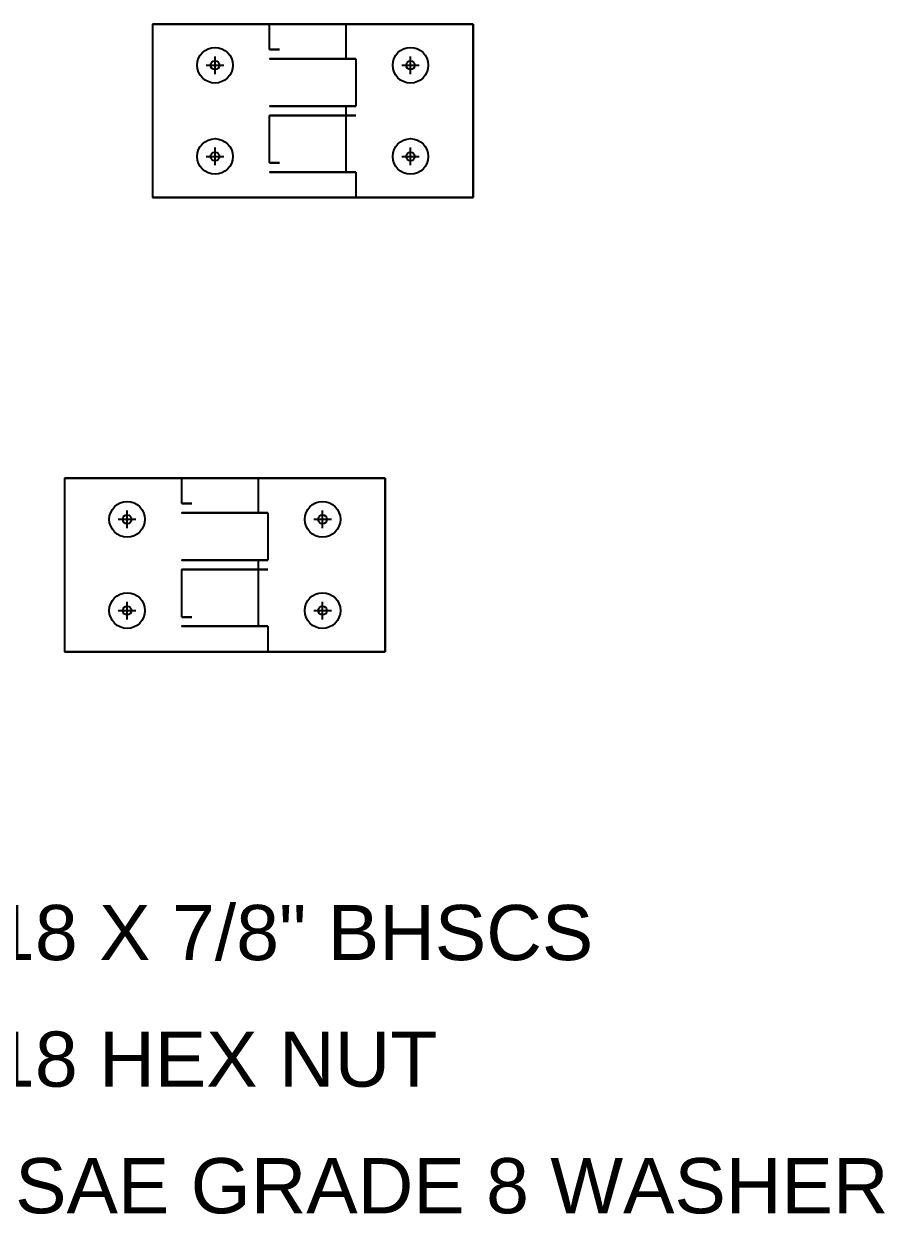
# Model space of a CAD drawing. Header units: inches. Extents: x -167 to 30, y -151 to 19.
# Drawn here: x -159.28 to -151.48, y -150.97 to -140.04 of the extents above; entities that cross this region are included whole.
import ezdxf

# ---------------------------------------------------------------- set-up
doc = ezdxf.new("R2010")
doc.units = ezdxf.units.IN
doc.header["$MEASUREMENT"] = 0
doc.header["$PDMODE"] = 34
doc.header["$PDSIZE"] = 0.08
doc.layers.add('AQME NonGraphical Parts', color=7, linetype='Continuous')
doc.styles.get("Standard").update_dxf_attribs({"font": 'arial.ttf'})

# ---------------------------------------------------------------- blocks, each defined once
blk = doc.blocks.new('AQME_4489_20220531001827-0')
at = {"extrusion": (0, -1, 0)}
for p, q in [((-0.567, 1.1995), (0.863, 1.1995)), ((-0.567, 1.1995, 0.315), (-0.567, 1.1995)), ((0.495, 1.1995, 0.565), (0.495, 1.1995, 0.315)), ((0.495, 0.3715, 0.565), (0.495, 0.3715, 0.315)), ((0.5866, -0.3725, 0.315), (-0.567, -0.3725, 0.315)), ((-0.567, -0.3725, 0.315), (-0.567, -0.3725)), ((-0.567, -0.3725), (0.863, -0.3725))]:
    blk.add_line(p, q, dxfattribs=at)
for p, q in [((0.495, 0.9695, 0.315), (0.495, 1.1995, 0.315)), ((0.495, -0.0585, 0.315), (0.495, 0.3715, 0.315))]:
    blk.add_line(p, q)
at = {"extrusion": (0, 1, 0)}
blk.add_line((0.863, 1.1995), (0.863, 1.1995, 0.1752), dxfattribs=at)
at = {"extrusion": (0, -1, 0)}
for centre, radius in [((0.886, 0.565, -1.1995), 0.3905), ((0.886, 0.565, -1.1995), 0.1563), ((0.886, 0.565, -0.3715), 0.3905), ((0.886, 0.565, 0.3725), 0.1563)]:
    blk.add_circle(centre, radius, dxfattribs=at)
at = {"color": 1}
for centre in [(0, 0.827), (0, 0)]:
    blk.add_circle(centre, 0.1615, dxfattribs=at)
at = {"color": 3}
for p in [(0, 0.827), (0, 0)]:
    blk.add_point(p, dxfattribs=at)
at = {"color": 2}
for p in [(0, 0.827, 0.315), (0, 0, 0.315)]:
    blk.add_point(p, dxfattribs=at)
for points, invisible_edges in [([(0.5854, 1.1995, 0.315), (-0.567, 1.1995, 0.315), (-0.567, -0.3725, 0.315), (0.5866, -0.3725, 0.315)], 8), ([(0.5866, 1.1995), (-0.567, 1.1995), (-0.567, 1.1995, 0.315), (0.5854, 1.1995, 0.315)], 8), ([(0.495, 1.1995, 0.565), (0.5054, 1.1995, 0.4754), (0.495, 1.1995, 0.4817), (0.495, 1.1995, 0.565)], 2), ([(0.5054, 1.1995, 0.4754), (0.5361, 1.1995, 0.3905), (0.495, 1.1995, 0.3983), (0.495, 1.1995, 0.4817)], 10), ([(0.5361, 1.1995, 0.3905), (0.5854, 1.1995, 0.315), (0.495, 1.1995, 0.315), (0.495, 1.1995, 0.3983)], 8), ([(0.7351, 1.1995, 0.6054), (0.7298, 1.1995, 0.565), (0.4955, 1.1995, 0.565), (0.5088, 1.1995, 0.6661)], 10), ([(0.7298, 1.1995, 0.565), (0.7351, 1.1995, 0.5246), (0.5088, 1.1995, 0.4639), (0.4955, 1.1995, 0.565)], 10), ([(0.7507, 1.1995, 0.6431), (0.7351, 1.1995, 0.6054), (0.5088, 1.1995, 0.6661), (0.5479, 1.1995, 0.7603)], 10), ([(0.7351, 1.1995, 0.5246), (0.7507, 1.1995, 0.4869), (0.5479, 1.1995, 0.3698), (0.5088, 1.1995, 0.4639)], 10), ([(0.7756, 1.1995, 0.6755), (0.7507, 1.1995, 0.6431), (0.5479, 1.1995, 0.7603), (0.6099, 1.1995, 0.8411)], 10), ([(0.7507, 1.1995, 0.4869), (0.7756, 1.1995, 0.4545), (0.6099, 1.1995, 0.2889), (0.5479, 1.1995, 0.3698)], 10), ([(0.5866, 1.1995, 0.315), (0.6232, 1.1995, 0.2766), (0.5866, 1.1995, 0.2164), (0.5866, 1.1995, 0.315)], 6), ([(0.6232, 1.1995, 0.2766), (0.6647, 1.1995, 0.2436), (0.5866, 1.1995, 0.1179), (0.5866, 1.1995, 0.2164)], 14), ([(0.6647, 1.1995, 0.2436), (0.7103, 1.1995, 0.2165), (0.5866, 1.1995), (0.5866, 1.1995, 0.1179)], 14), ([(0.7103, 1.1995, 0.2165), (0.7592, 1.1995, 0.1959), (0.6659, 1.1995), (0.5866, 1.1995)], 10), ([(0.8079, 1.1995, 0.7003), (0.7756, 1.1995, 0.6755), (0.6099, 1.1995, 0.8411), (0.6908, 1.1995, 0.9032)], 10), ([(0.7756, 1.1995, 0.4545), (0.8079, 1.1995, 0.4297), (0.6908, 1.1995, 0.2268), (0.6099, 1.1995, 0.2889)], 10), ([(0.7592, 1.1995, 0.1959), (0.8104, 1.1995, 0.182), (0.7644, 1.1995), (0.6659, 1.1995)], 10), ([(0.8456, 1.1995, 0.7159), (0.8079, 1.1995, 0.7003), (0.6908, 1.1995, 0.9032), (0.785, 1.1995, 0.9422)], 10), ([(0.8079, 1.1995, 0.4297), (0.8456, 1.1995, 0.4141), (0.785, 1.1995, 0.1878), (0.6908, 1.1995, 0.2268)], 10), ([(0.7351, 1.1995, 0.5246), (0.886, 1.1995, 0.565), (0.886, 1.1995, 0.565), (0.7298, 1.1995, 0.565)], 5), ([(0.7298, 1.1995, 0.565), (0.886, 1.1995, 0.565), (0.886, 1.1995, 0.565), (0.7351, 1.1995, 0.6054)], 5), ([(0.7507, 1.1995, 0.4869), (0.886, 1.1995, 0.565), (0.886, 1.1995, 0.565), (0.7351, 1.1995, 0.5246)], 5), ([(0.7351, 1.1995, 0.6054), (0.886, 1.1995, 0.565), (0.886, 1.1995, 0.565), (0.7507, 1.1995, 0.6431)], 5), ([(0.7756, 1.1995, 0.4545), (0.886, 1.1995, 0.565), (0.886, 1.1995, 0.565), (0.7507, 1.1995, 0.4869)], 5), ([(0.7507, 1.1995, 0.6431), (0.886, 1.1995, 0.565), (0.886, 1.1995, 0.565), (0.7756, 1.1995, 0.6755)], 5), ([(0.8104, 1.1995, 0.182), (0.863, 1.1995, 0.1752), (0.863, 1.1995), (0.7644, 1.1995)], 8), ([(0.8079, 1.1995, 0.4297), (0.886, 1.1995, 0.565), (0.886, 1.1995, 0.565), (0.7756, 1.1995, 0.4545)], 5), ([(0.7756, 1.1995, 0.6755), (0.886, 1.1995, 0.565), (0.886, 1.1995, 0.565), (0.8079, 1.1995, 0.7003)], 5), ([(0.886, 1.1995, 0.7213), (0.8456, 1.1995, 0.7159), (0.785, 1.1995, 0.9422), (0.886, 1.1995, 0.9555)], 10), ([(0.8456, 1.1995, 0.4141), (0.886, 1.1995, 0.4088), (0.886, 1.1995, 0.1745), (0.785, 1.1995, 0.1878)], 10), ([(0.8456, 1.1995, 0.4141), (0.886, 1.1995, 0.565), (0.886, 1.1995, 0.565), (0.8079, 1.1995, 0.4297)], 5), ([(0.8079, 1.1995, 0.7003), (0.886, 1.1995, 0.565), (0.886, 1.1995, 0.565), (0.8456, 1.1995, 0.7159)], 5), ([(0.886, 1.1995, 0.4088), (0.886, 1.1995, 0.565), (0.886, 1.1995, 0.565), (0.8456, 1.1995, 0.4141)], 5), ([(0.8456, 1.1995, 0.7159), (0.886, 1.1995, 0.565), (0.886, 1.1995, 0.565), (0.886, 1.1995, 0.7213)], 5), ([(1.0423, 1.1995, 0.565), (0.886, 1.1995, 0.565), (0.886, 1.1995, 0.565), (1.037, 1.1995, 0.5246)], 5), ([(1.037, 1.1995, 0.5246), (0.886, 1.1995, 0.565), (0.886, 1.1995, 0.565), (1.0214, 1.1995, 0.4869)], 5), ([(1.0214, 1.1995, 0.4869), (0.886, 1.1995, 0.565), (0.886, 1.1995, 0.565), (0.9965, 1.1995, 0.4545)], 5), ([(0.9965, 1.1995, 0.4545), (0.886, 1.1995, 0.565), (0.886, 1.1995, 0.565), (0.9642, 1.1995, 0.4297)], 5), ([(0.9642, 1.1995, 0.4297), (0.886, 1.1995, 0.565), (0.886, 1.1995, 0.565), (0.9265, 1.1995, 0.4141)], 5), ([(0.9265, 1.1995, 0.4141), (0.886, 1.1995, 0.565), (0.886, 1.1995, 0.565), (0.886, 1.1995, 0.4088)], 5), ([(0.886, 1.1995, 0.7213), (0.886, 1.1995, 0.565), (0.886, 1.1995, 0.565), (0.9265, 1.1995, 0.7159)], 5), ([(0.9265, 1.1995, 0.7159), (0.886, 1.1995, 0.565), (0.886, 1.1995, 0.565), (0.9642, 1.1995, 0.7003)], 5), ([(0.9642, 1.1995, 0.7003), (0.886, 1.1995, 0.565), (0.886, 1.1995, 0.565), (0.9965, 1.1995, 0.6755)], 5), ([(0.9965, 1.1995, 0.6755), (0.886, 1.1995, 0.565), (0.886, 1.1995, 0.565), (1.0214, 1.1995, 0.6431)], 5), ([(1.0214, 1.1995, 0.6431), (0.886, 1.1995, 0.565), (0.886, 1.1995, 0.565), (1.037, 1.1995, 0.6054)], 5), ([(1.037, 1.1995, 0.6054), (0.886, 1.1995, 0.565), (0.886, 1.1995, 0.565), (1.0423, 1.1995, 0.565)], 5), ([(0.9265, 1.1995, 0.7159), (0.886, 1.1995, 0.7213), (0.886, 1.1995, 0.9555), (0.9871, 1.1995, 0.9422)], 10), ([(0.886, 1.1995, 0.4088), (0.9265, 1.1995, 0.4141), (0.9871, 1.1995, 0.1878), (0.886, 1.1995, 0.1745)], 10), ([(0.9642, 1.1995, 0.7003), (0.9265, 1.1995, 0.7159), (0.9871, 1.1995, 0.9422), (1.0813, 1.1995, 0.9032)], 10), ([(0.9265, 1.1995, 0.4141), (0.9642, 1.1995, 0.4297), (1.0813, 1.1995, 0.2268), (0.9871, 1.1995, 0.1878)], 10), ([(0.9965, 1.1995, 0.6755), (0.9642, 1.1995, 0.7003), (1.0813, 1.1995, 0.9032), (1.1622, 1.1995, 0.8411)], 10), ([(0.9642, 1.1995, 0.4297), (0.9965, 1.1995, 0.4545), (1.1622, 1.1995, 0.2889), (1.0813, 1.1995, 0.2268)], 10), ([(1.0214, 1.1995, 0.6431), (0.9965, 1.1995, 0.6755), (1.1622, 1.1995, 0.8411), (1.2242, 1.1995, 0.7603)], 10), ([(0.9965, 1.1995, 0.4545), (1.0214, 1.1995, 0.4869), (1.2242, 1.1995, 0.3697), (1.1622, 1.1995, 0.2889)], 10), ([(1.037, 1.1995, 0.6054), (1.0214, 1.1995, 0.6431), (1.2242, 1.1995, 0.7603), (1.2632, 1.1995, 0.6661)], 10), ([(1.0214, 1.1995, 0.4869), (1.037, 1.1995, 0.5246), (1.2632, 1.1995, 0.4639), (1.2242, 1.1995, 0.3697)], 10), ([(1.0423, 1.1995, 0.565), (1.037, 1.1995, 0.6054), (1.2632, 1.1995, 0.6661), (1.2765, 1.1995, 0.565)], 10), ([(1.037, 1.1995, 0.5246), (1.0423, 1.1995, 0.565), (1.2765, 1.1995, 0.565), (1.2632, 1.1995, 0.4639)], 10), ([(0.495, 0.9695, 0.565), (0.5054, 0.9695, 0.4754), (0.495, 0.9695, 0.4817), (0.495, 0.9695, 0.565)], 2), ([(0.5054, 0.9695, 0.4754), (0.5361, 0.9695, 0.3905), (0.495, 0.9695, 0.3983), (0.495, 0.9695, 0.4817)], 10), ([(0.5361, 0.9695, 0.3905), (0.5854, 0.9695, 0.315), (0.495, 0.9695, 0.315), (0.495, 0.9695, 0.3983)], 8), ([(0.495, 0.3715, 0.565), (0.5054, 0.3715, 0.4754), (0.495, 0.3715, 0.4817), (0.495, 0.3715, 0.565)], 2), ([(0.5054, 0.3715, 0.4754), (0.5361, 0.3715, 0.3905), (0.495, 0.3715, 0.3983), (0.495, 0.3715, 0.4817)], 10), ([(0.5361, 0.3715, 0.3905), (0.5854, 0.3715, 0.315), (0.495, 0.3715, 0.315), (0.495, 0.3715, 0.3983)], 8), ([(0.495, -0.0585, 0.565), (0.5054, -0.0585, 0.4754), (0.495, -0.0585, 0.4817), (0.495, -0.0585, 0.565)], 2), ([(0.5054, -0.0585, 0.4754), (0.5361, -0.0585, 0.3905), (0.495, -0.0585, 0.3983), (0.495, -0.0585, 0.4817)], 10), ([(0.5361, -0.0585, 0.3905), (0.5854, -0.0585, 0.315), (0.495, -0.0585, 0.315), (0.495, -0.0585, 0.3983)], 8), ([(0.5866, -0.3725, 0.315), (-0.567, -0.3725, 0.315), (-0.567, -0.3725), (0.5866, -0.3725)], 8), ([(0.5866, -0.3725, 0.315), (0.6232, -0.3725, 0.2766), (0.5866, -0.3725, 0.2164), (0.5866, -0.3725, 0.315)], 6), ([(0.6232, -0.3725, 0.2766), (0.6647, -0.3725, 0.2436), (0.5866, -0.3725, 0.1179), (0.5866, -0.3725, 0.2164)], 14), ([(0.6647, -0.3725, 0.2436), (0.7103, -0.3725, 0.2165), (0.5866, -0.3725), (0.5866, -0.3725, 0.1179)], 14), ([(0.7103, -0.3725, 0.2165), (0.7592, -0.3725, 0.1959), (0.6659, -0.3725), (0.5866, -0.3725)], 10), ([(0.7592, -0.3725, 0.1959), (0.8104, -0.3725, 0.182), (0.7644, -0.3725), (0.6659, -0.3725)], 10), ([(0.8104, -0.3725, 0.182), (0.863, -0.3725, 0.1752), (0.863, -0.3725), (0.7644, -0.3725)], 8)]:
    blk.add_3dface(points, dxfattribs=dict(invisible_edges=invisible_edges))
blk = doc.blocks.new('AQME_4489_20220531001827-1')
at = {"extrusion": (0, -1, 0)}
for p, q in [((0.909, 1.1995), (2.339, 1.1995)), ((0.909, 1.1995), (0.909, 1.1995, 0.1751)), ((2.339, 1.1995, 0.315), (2.339, 1.1995)), ((1.277, 0.8855, 0.315), (1.277, 0.8855, 0.565)), ((2.339, -0.3725), (0.909, -0.3725)), ((0.909, -0.3725), (0.909, -0.3725, 0.1751)), ((1.277, -0.3725, 0.565), (1.277, -0.3725, 0.315)), ((1.277, -0.3725, 0.315), (2.339, -0.3725, 0.315)), ((2.339, -0.3725, 0.315), (2.339, -0.3725))]:
    blk.add_line(p, q, dxfattribs=at)
at = {"extrusion": (0, 1, 0)}
for p, q in [((0.909, 1.1995), (0.909, 1.1995, 0.1752)), ((1.1867, 0.8855, 0.315), (1.277, 0.8855, 0.315)), ((1.277, 0.8855, 0.315), (1.277, 0.8855, 0.565)), ((1.186, -0.1425, 0.315), (1.277, -0.1425, 0.315)), ((1.277, -0.1425, 0.315), (1.277, -0.1425, 0.565))]:
    blk.add_line(p, q, dxfattribs=at)
for p, q in [((2.339, 1.1995, 0.315), (1.1867, 1.1995, 0.315)), ((2.339, -0.3725, 0.315), (2.339, 1.1995, 0.315)), ((1.1867, 0.8855, 0.315), (1.277, 0.8855, 0.315)), ((1.277, 0.8855, 0.315), (1.277, 0.4555, 0.315)), ((1.277, 0.4555, 0.315), (1.1867, 0.4555, 0.315)), ((1.1867, -0.1425, 0.315), (1.277, -0.1425, 0.315)), ((1.277, -0.1425, 0.315), (1.277, -0.3725, 0.315)), ((1.277, -0.3725, 0.315), (2.339, -0.3725, 0.315))]:
    blk.add_line(p, q)
at = {"color": 1}
for centre in [(1.772, 0.827), (1.772, 0)]:
    blk.add_circle(centre, 0.1615, dxfattribs=at)
at = {"extrusion": (0, -1, 0)}
for centre, radius in [((0.886, 0.565, -0.8855), 0.3905), ((0.886, 0.565, -0.8855), 0.39), ((0.886, 0.565, -0.4555), 0.39), ((0.886, 0.565, -0.3715), 0.39), ((0.886, 0.565, 0.1425), 0.39), ((0.886, 0.565, 0.3725), 0.39), ((0.886, 0.565, 0.3725), 0.1563)]:
    blk.add_circle(centre, radius, dxfattribs=at)
at = {"extrusion": (0, 1, 0)}
for centre, start, end in [((-0.8855, 0.5649, 0.9695), 320.21877, 0.01988), ((-0.8865, 0.5648, 0.8855), 179.97348, 219.77258), ((-0.8855, 0.5649, -0.0585), 320.21877, 0.01988), ((-0.8865, 0.5656, -0.1425), 180.08793, 219.92166)]:
    blk.add_arc(centre, 0.3905, start, end, dxfattribs=at)
at = {"extrusion": (0, -1, 0)}
for start, end in [(219.8071, 266.54435), (273.30312, 0)]:
    blk.add_arc((0.8865, 0.565, 0.3725), 0.3905, start, end, dxfattribs=at)
at = {"color": 3}
for p in [(1.772, 0.827), (1.772, 0)]:
    blk.add_point(p, dxfattribs=at)
at = {"color": 2}
for p in [(1.772, 0.827, 0.315), (1.772, 0, 0.315)]:
    blk.add_point(p, dxfattribs=at)
for points, invisible_edges in [([(0.909, 1.1995, 0.1751), (1.0056, 1.1995, 0.1931), (1.0645, 1.1995), (0.909, 1.1995)], 10), ([(1.0056, 1.1995, 0.1931), (1.0946, 1.1995, 0.2346), (1.22, 1.1995), (1.0645, 1.1995)], 10), ([(1.1074, 1.1995, 0.2436), (1.0618, 1.1995, 0.2165), (1.1855, 1.1995), (1.1855, 1.1995, 0.1179)], 14), ([(1.1489, 1.1995, 0.2766), (1.1074, 1.1995, 0.2436), (1.1855, 1.1995, 0.1179), (1.1855, 1.1995, 0.2164)], 14), ([(1.1855, 1.1995, 0.315), (1.1489, 1.1995, 0.2766), (1.1855, 1.1995, 0.2164), (1.1855, 1.1995, 0.315)], 6), ([(1.1867, 1.1995, 0.315), (2.339, 1.1995, 0.315), (2.339, 1.1995), (1.1855, 1.1995)], 8), ([(1.1867, 1.1995, 0.315), (1.1867, 0.8855, 0.315), (1.277, 0.8855, 0.315), (1.277, 1.1995, 0.315)], 4), ([(1.277, 1.1995, 0.315), (2.339, 1.1995, 0.315), (2.339, -0.3725, 0.315), (1.277, -0.3725, 0.315)], 8), ([(1.236, 0.8855, 0.3905), (1.1867, 0.8855, 0.315), (1.277, 0.8855, 0.315), (1.277, 0.8855, 0.3983)], 8), ([(1.2667, 0.8855, 0.4754), (1.236, 0.8855, 0.3905), (1.277, 0.8855, 0.3983), (1.277, 0.8855, 0.4817)], 10), ([(1.277, 0.8855, 0.565), (1.2667, 0.8855, 0.4754), (1.277, 0.8855, 0.4817), (1.277, 0.8855, 0.565)], 2), ([(1.277, 0.4555, 0.315), (1.1867, 0.4555, 0.315), (1.1867, -0.1425, 0.315), (1.277, -0.1425, 0.315)], 8), ([(1.236, 0.4555, 0.3905), (1.1867, 0.4555, 0.315), (1.277, 0.4555, 0.315), (1.277, 0.4555, 0.3983)], 8), ([(1.2667, 0.4555, 0.4754), (1.236, 0.4555, 0.3905), (1.277, 0.4555, 0.3983), (1.277, 0.4555, 0.4817)], 10), ([(1.277, 0.4555, 0.565), (1.2667, 0.4555, 0.4754), (1.277, 0.4555, 0.4817), (1.277, 0.4555, 0.565)], 2), ([(1.2356, -0.1425, 0.3905), (1.186, -0.1425, 0.315), (1.277, -0.1425, 0.315), (1.277, -0.1425, 0.3983)], 8), ([(1.2665, -0.1425, 0.4753), (1.2356, -0.1425, 0.3905), (1.277, -0.1425, 0.3983), (1.277, -0.1425, 0.4817)], 10), ([(1.277, -0.1425, 0.565), (1.2665, -0.1425, 0.4753), (1.277, -0.1425, 0.4817), (1.277, -0.1425, 0.565)], 2), ([(0.7351, -0.3725, 0.6054), (0.7298, -0.3725, 0.565), (0.496, -0.3725, 0.565), (0.5093, -0.3725, 0.6661)], 10), ([(0.7298, -0.3725, 0.565), (0.7351, -0.3725, 0.5246), (0.5093, -0.3725, 0.4639), (0.496, -0.3725, 0.565)], 10), ([(0.7507, -0.3725, 0.6431), (0.7351, -0.3725, 0.6054), (0.5093, -0.3725, 0.6661), (0.5484, -0.3725, 0.7603)], 10), ([(0.7351, -0.3725, 0.5246), (0.7507, -0.3725, 0.4869), (0.5484, -0.3725, 0.3698), (0.5093, -0.3725, 0.4639)], 10), ([(0.7756, -0.3725, 0.6755), (0.7507, -0.3725, 0.6431), (0.5484, -0.3725, 0.7603), (0.6104, -0.3725, 0.8411)], 10), ([(0.7507, -0.3725, 0.4869), (0.7756, -0.3725, 0.4545), (0.6104, -0.3725, 0.2889), (0.5484, -0.3725, 0.3698)], 10), ([(0.8079, -0.3725, 0.7003), (0.7756, -0.3725, 0.6755), (0.6104, -0.3725, 0.8411), (0.6913, -0.3725, 0.9032)], 10), ([(0.7756, -0.3725, 0.4545), (0.8079, -0.3725, 0.4297), (0.6913, -0.3725, 0.2268), (0.6104, -0.3725, 0.2889)], 10), ([(0.8456, -0.3725, 0.7159), (0.8079, -0.3725, 0.7003), (0.6913, -0.3725, 0.9032), (0.7855, -0.3725, 0.9422)], 10), ([(0.8079, -0.3725, 0.4297), (0.8456, -0.3725, 0.4141), (0.7855, -0.3725, 0.1878), (0.6913, -0.3725, 0.2268)], 10), ([(0.7351, -0.3725, 0.5246), (0.886, -0.3725, 0.565), (0.886, -0.3725, 0.565), (0.7298, -0.3725, 0.565)], 5), ([(0.7298, -0.3725, 0.565), (0.886, -0.3725, 0.565), (0.886, -0.3725, 0.565), (0.7351, -0.3725, 0.6054)], 5), ([(0.7507, -0.3725, 0.4869), (0.886, -0.3725, 0.565), (0.886, -0.3725, 0.565), (0.7351, -0.3725, 0.5246)], 5), ([(0.7351, -0.3725, 0.6054), (0.886, -0.3725, 0.565), (0.886, -0.3725, 0.565), (0.7507, -0.3725, 0.6431)], 5), ([(0.7756, -0.3725, 0.4545), (0.886, -0.3725, 0.565), (0.886, -0.3725, 0.565), (0.7507, -0.3725, 0.4869)], 5), ([(0.7507, -0.3725, 0.6431), (0.886, -0.3725, 0.565), (0.886, -0.3725, 0.565), (0.7756, -0.3725, 0.6755)], 5), ([(0.8079, -0.3725, 0.4297), (0.886, -0.3725, 0.565), (0.886, -0.3725, 0.565), (0.7756, -0.3725, 0.4545)], 5), ([(0.7756, -0.3725, 0.6755), (0.886, -0.3725, 0.565), (0.886, -0.3725, 0.565), (0.8079, -0.3725, 0.7003)], 5), ([(0.886, -0.3725, 0.7213), (0.8456, -0.3725, 0.7159), (0.7855, -0.3725, 0.9422), (0.8865, -0.3725, 0.9555)], 10), ([(0.8456, -0.3725, 0.4141), (0.886, -0.3725, 0.4088), (0.8865, -0.3725, 0.1745), (0.7855, -0.3725, 0.1878)], 10), ([(0.8456, -0.3725, 0.4141), (0.886, -0.3725, 0.565), (0.886, -0.3725, 0.565), (0.8079, -0.3725, 0.4297)], 5), ([(0.8079, -0.3725, 0.7003), (0.886, -0.3725, 0.565), (0.886, -0.3725, 0.565), (0.8456, -0.3725, 0.7159)], 5), ([(0.886, -0.3725, 0.4088), (0.886, -0.3725, 0.565), (0.886, -0.3725, 0.565), (0.8456, -0.3725, 0.4141)], 5), ([(0.8456, -0.3725, 0.7159), (0.886, -0.3725, 0.565), (0.886, -0.3725, 0.565), (0.886, -0.3725, 0.7213)], 5), ([(0.9265, -0.3725, 0.7159), (0.886, -0.3725, 0.7213), (0.8865, -0.3725, 0.9555), (0.9876, -0.3725, 0.9422)], 10), ([(0.886, -0.3725, 0.4088), (0.9265, -0.3725, 0.4141), (0.9876, -0.3725, 0.1878), (0.8865, -0.3725, 0.1745)], 10), ([(1.0423, -0.3725, 0.565), (0.886, -0.3725, 0.565), (0.886, -0.3725, 0.565), (1.037, -0.3725, 0.5246)], 5), ([(1.037, -0.3725, 0.5246), (0.886, -0.3725, 0.565), (0.886, -0.3725, 0.565), (1.0214, -0.3725, 0.4869)], 5), ([(1.0214, -0.3725, 0.4869), (0.886, -0.3725, 0.565), (0.886, -0.3725, 0.565), (0.9965, -0.3725, 0.4545)], 5), ([(0.9965, -0.3725, 0.4545), (0.886, -0.3725, 0.565), (0.886, -0.3725, 0.565), (0.9642, -0.3725, 0.4297)], 5), ([(0.9642, -0.3725, 0.4297), (0.886, -0.3725, 0.565), (0.886, -0.3725, 0.565), (0.9265, -0.3725, 0.4141)], 5), ([(0.9265, -0.3725, 0.4141), (0.886, -0.3725, 0.565), (0.886, -0.3725, 0.565), (0.886, -0.3725, 0.4088)], 5), ([(0.886, -0.3725, 0.7213), (0.886, -0.3725, 0.565), (0.886, -0.3725, 0.565), (0.9265, -0.3725, 0.7159)], 5), ([(0.9265, -0.3725, 0.7159), (0.886, -0.3725, 0.565), (0.886, -0.3725, 0.565), (0.9642, -0.3725, 0.7003)], 5), ([(0.9642, -0.3725, 0.7003), (0.886, -0.3725, 0.565), (0.886, -0.3725, 0.565), (0.9965, -0.3725, 0.6755)], 5), ([(0.9965, -0.3725, 0.6755), (0.886, -0.3725, 0.565), (0.886, -0.3725, 0.565), (1.0214, -0.3725, 0.6431)], 5), ([(1.0214, -0.3725, 0.6431), (0.886, -0.3725, 0.565), (0.886, -0.3725, 0.565), (1.037, -0.3725, 0.6054)], 5), ([(1.037, -0.3725, 0.6054), (0.886, -0.3725, 0.565), (0.886, -0.3725, 0.565), (1.0423, -0.3725, 0.565)], 5), ([(0.909, -0.3725, 0.1751), (1.0056, -0.3725, 0.1931), (1.0645, -0.3725), (0.909, -0.3725)], 10), ([(0.9642, -0.3725, 0.7003), (0.9265, -0.3725, 0.7159), (0.9876, -0.3725, 0.9422), (1.0818, -0.3725, 0.9032)], 10), ([(0.9265, -0.3725, 0.4141), (0.9642, -0.3725, 0.4297), (1.0818, -0.3725, 0.2268), (0.9876, -0.3725, 0.1878)], 10), ([(0.9965, -0.3725, 0.6755), (0.9642, -0.3725, 0.7003), (1.0818, -0.3725, 0.9032), (1.1627, -0.3725, 0.8411)], 10), ([(0.9642, -0.3725, 0.4297), (0.9965, -0.3725, 0.4545), (1.1627, -0.3725, 0.2889), (1.0818, -0.3725, 0.2268)], 10), ([(1.0214, -0.3725, 0.6431), (0.9965, -0.3725, 0.6755), (1.1627, -0.3725, 0.8411), (1.2247, -0.3725, 0.7603)], 10), ([(0.9965, -0.3725, 0.4545), (1.0214, -0.3725, 0.4869), (1.2247, -0.3725, 0.3697), (1.1627, -0.3725, 0.2889)], 10), ([(1.0056, -0.3725, 0.1931), (1.0946, -0.3725, 0.2346), (1.22, -0.3725), (1.0645, -0.3725)], 10), ([(1.037, -0.3725, 0.6054), (1.0214, -0.3725, 0.6431), (1.2247, -0.3725, 0.7603), (1.2637, -0.3725, 0.6661)], 10), ([(1.0214, -0.3725, 0.4869), (1.037, -0.3725, 0.5246), (1.2637, -0.3725, 0.4639), (1.2247, -0.3725, 0.3697)], 10), ([(1.0423, -0.3725, 0.565), (1.037, -0.3725, 0.6054), (1.2637, -0.3725, 0.6661), (1.277, -0.3725, 0.565)], 10), ([(1.037, -0.3725, 0.5246), (1.0423, -0.3725, 0.565), (1.277, -0.3725, 0.565), (1.2637, -0.3725, 0.4639)], 10), ([(1.0946, -0.3725, 0.2346), (1.1705, -0.3725, 0.2969), (1.277, -0.3725), (1.22, -0.3725)], 10), ([(1.1705, -0.3725, 0.2969), (1.2284, -0.3725, 0.3763), (1.277, -0.3725, 0.254), (1.277, -0.3725)], 14), ([(1.2356, -0.3725, 0.3905), (1.186, -0.3725, 0.315), (1.277, -0.3725, 0.315), (1.277, -0.3725, 0.3983)], 10), ([(1.2284, -0.3725, 0.3763), (1.2647, -0.3725, 0.4676), (1.277, -0.3725, 0.4095), (1.277, -0.3725, 0.254)], 14), ([(1.2665, -0.3725, 0.4753), (1.2356, -0.3725, 0.3905), (1.277, -0.3725, 0.3983), (1.277, -0.3725, 0.4817)], 10), ([(1.2647, -0.3725, 0.4676), (1.277, -0.3725, 0.565), (1.277, -0.3725, 0.565), (1.277, -0.3725, 0.4095)], 8), ([(1.277, -0.3725, 0.565), (1.2665, -0.3725, 0.4753), (1.277, -0.3725, 0.4817), (1.277, -0.3725, 0.565)], 2), ([(1.277, -0.3725, 0.315), (2.339, -0.3725, 0.315), (2.339, -0.3725), (1.277, -0.3725)], 8)]:
    blk.add_3dface(points, dxfattribs=dict(invisible_edges=invisible_edges))
blk = doc.blocks.new('AQME_4489_20220531001827')
for name in ['AQME_4489_20220531001827-0', 'AQME_4489_20220531001827-1']:
    blk.add_blockref(name, (0, 0))
blk = doc.blocks.new('AQME_4489_20220531001836-0')
at = {"extrusion": (0, -1, 0)}
for p, q in [((-0.567, 1.1995), (0.863, 1.1995)), ((-0.567, 1.1995, 0.315), (-0.567, 1.1995)), ((0.495, 1.1995, 0.565), (0.495, 1.1995, 0.315)), ((0.495, 0.3715, 0.565), (0.495, 0.3715, 0.315)), ((0.5866, -0.3725, 0.315), (-0.567, -0.3725, 0.315)), ((-0.567, -0.3725, 0.315), (-0.567, -0.3725)), ((-0.567, -0.3725), (0.863, -0.3725))]:
    blk.add_line(p, q, dxfattribs=at)
for p, q in [((0.495, 0.9695, 0.315), (0.495, 1.1995, 0.315)), ((0.495, -0.0585, 0.315), (0.495, 0.3715, 0.315))]:
    blk.add_line(p, q)
at = {"extrusion": (0, 1, 0)}
blk.add_line((0.863, 1.1995), (0.863, 1.1995, 0.1752), dxfattribs=at)
at = {"extrusion": (0, -1, 0)}
for centre, radius in [((0.886, 0.565, -1.1995), 0.3905), ((0.886, 0.565, -1.1995), 0.1563), ((0.886, 0.565, -0.3715), 0.3905), ((0.886, 0.565, 0.3725), 0.1563)]:
    blk.add_circle(centre, radius, dxfattribs=at)
at = {"color": 1}
for centre in [(0, 0.827), (0, 0)]:
    blk.add_circle(centre, 0.1615, dxfattribs=at)
at = {"color": 3}
for p in [(0, 0.827), (0, 0)]:
    blk.add_point(p, dxfattribs=at)
at = {"color": 2}
for p in [(0, 0.827, 0.315), (0, 0, 0.315)]:
    blk.add_point(p, dxfattribs=at)
for points, invisible_edges in [([(0.5854, 1.1995, 0.315), (-0.567, 1.1995, 0.315), (-0.567, -0.3725, 0.315), (0.5866, -0.3725, 0.315)], 8), ([(0.5866, 1.1995), (-0.567, 1.1995), (-0.567, 1.1995, 0.315), (0.5854, 1.1995, 0.315)], 8), ([(0.495, 1.1995, 0.565), (0.5054, 1.1995, 0.4754), (0.495, 1.1995, 0.4817), (0.495, 1.1995, 0.565)], 2), ([(0.5054, 1.1995, 0.4754), (0.5361, 1.1995, 0.3905), (0.495, 1.1995, 0.3983), (0.495, 1.1995, 0.4817)], 10), ([(0.5361, 1.1995, 0.3905), (0.5854, 1.1995, 0.315), (0.495, 1.1995, 0.315), (0.495, 1.1995, 0.3983)], 8), ([(0.7351, 1.1995, 0.6054), (0.7298, 1.1995, 0.565), (0.4955, 1.1995, 0.565), (0.5088, 1.1995, 0.6661)], 10), ([(0.7298, 1.1995, 0.565), (0.7351, 1.1995, 0.5246), (0.5088, 1.1995, 0.4639), (0.4955, 1.1995, 0.565)], 10), ([(0.7507, 1.1995, 0.6431), (0.7351, 1.1995, 0.6054), (0.5088, 1.1995, 0.6661), (0.5479, 1.1995, 0.7603)], 10), ([(0.7351, 1.1995, 0.5246), (0.7507, 1.1995, 0.4869), (0.5479, 1.1995, 0.3698), (0.5088, 1.1995, 0.4639)], 10), ([(0.7756, 1.1995, 0.6755), (0.7507, 1.1995, 0.6431), (0.5479, 1.1995, 0.7603), (0.6099, 1.1995, 0.8411)], 10), ([(0.7507, 1.1995, 0.4869), (0.7756, 1.1995, 0.4545), (0.6099, 1.1995, 0.2889), (0.5479, 1.1995, 0.3698)], 10), ([(0.5866, 1.1995, 0.315), (0.6232, 1.1995, 0.2766), (0.5866, 1.1995, 0.2164), (0.5866, 1.1995, 0.315)], 6), ([(0.6232, 1.1995, 0.2766), (0.6647, 1.1995, 0.2436), (0.5866, 1.1995, 0.1179), (0.5866, 1.1995, 0.2164)], 14), ([(0.6647, 1.1995, 0.2436), (0.7103, 1.1995, 0.2165), (0.5866, 1.1995), (0.5866, 1.1995, 0.1179)], 14), ([(0.7103, 1.1995, 0.2165), (0.7592, 1.1995, 0.1959), (0.6659, 1.1995), (0.5866, 1.1995)], 10), ([(0.8079, 1.1995, 0.7003), (0.7756, 1.1995, 0.6755), (0.6099, 1.1995, 0.8411), (0.6908, 1.1995, 0.9032)], 10), ([(0.7756, 1.1995, 0.4545), (0.8079, 1.1995, 0.4297), (0.6908, 1.1995, 0.2268), (0.6099, 1.1995, 0.2889)], 10), ([(0.7592, 1.1995, 0.1959), (0.8104, 1.1995, 0.182), (0.7644, 1.1995), (0.6659, 1.1995)], 10), ([(0.8456, 1.1995, 0.7159), (0.8079, 1.1995, 0.7003), (0.6908, 1.1995, 0.9032), (0.785, 1.1995, 0.9422)], 10), ([(0.8079, 1.1995, 0.4297), (0.8456, 1.1995, 0.4141), (0.785, 1.1995, 0.1878), (0.6908, 1.1995, 0.2268)], 10), ([(0.7351, 1.1995, 0.5246), (0.886, 1.1995, 0.565), (0.886, 1.1995, 0.565), (0.7298, 1.1995, 0.565)], 5), ([(0.7298, 1.1995, 0.565), (0.886, 1.1995, 0.565), (0.886, 1.1995, 0.565), (0.7351, 1.1995, 0.6054)], 5), ([(0.7507, 1.1995, 0.4869), (0.886, 1.1995, 0.565), (0.886, 1.1995, 0.565), (0.7351, 1.1995, 0.5246)], 5), ([(0.7351, 1.1995, 0.6054), (0.886, 1.1995, 0.565), (0.886, 1.1995, 0.565), (0.7507, 1.1995, 0.6431)], 5), ([(0.7756, 1.1995, 0.4545), (0.886, 1.1995, 0.565), (0.886, 1.1995, 0.565), (0.7507, 1.1995, 0.4869)], 5), ([(0.7507, 1.1995, 0.6431), (0.886, 1.1995, 0.565), (0.886, 1.1995, 0.565), (0.7756, 1.1995, 0.6755)], 5), ([(0.8104, 1.1995, 0.182), (0.863, 1.1995, 0.1752), (0.863, 1.1995), (0.7644, 1.1995)], 8), ([(0.8079, 1.1995, 0.4297), (0.886, 1.1995, 0.565), (0.886, 1.1995, 0.565), (0.7756, 1.1995, 0.4545)], 5), ([(0.7756, 1.1995, 0.6755), (0.886, 1.1995, 0.565), (0.886, 1.1995, 0.565), (0.8079, 1.1995, 0.7003)], 5), ([(0.886, 1.1995, 0.7213), (0.8456, 1.1995, 0.7159), (0.785, 1.1995, 0.9422), (0.886, 1.1995, 0.9555)], 10), ([(0.8456, 1.1995, 0.4141), (0.886, 1.1995, 0.4088), (0.886, 1.1995, 0.1745), (0.785, 1.1995, 0.1878)], 10), ([(0.8456, 1.1995, 0.4141), (0.886, 1.1995, 0.565), (0.886, 1.1995, 0.565), (0.8079, 1.1995, 0.4297)], 5), ([(0.8079, 1.1995, 0.7003), (0.886, 1.1995, 0.565), (0.886, 1.1995, 0.565), (0.8456, 1.1995, 0.7159)], 5), ([(0.886, 1.1995, 0.4088), (0.886, 1.1995, 0.565), (0.886, 1.1995, 0.565), (0.8456, 1.1995, 0.4141)], 5), ([(0.8456, 1.1995, 0.7159), (0.886, 1.1995, 0.565), (0.886, 1.1995, 0.565), (0.886, 1.1995, 0.7213)], 5), ([(1.0423, 1.1995, 0.565), (0.886, 1.1995, 0.565), (0.886, 1.1995, 0.565), (1.037, 1.1995, 0.5246)], 5), ([(1.037, 1.1995, 0.5246), (0.886, 1.1995, 0.565), (0.886, 1.1995, 0.565), (1.0214, 1.1995, 0.4869)], 5), ([(1.0214, 1.1995, 0.4869), (0.886, 1.1995, 0.565), (0.886, 1.1995, 0.565), (0.9965, 1.1995, 0.4545)], 5), ([(0.9965, 1.1995, 0.4545), (0.886, 1.1995, 0.565), (0.886, 1.1995, 0.565), (0.9642, 1.1995, 0.4297)], 5), ([(0.9642, 1.1995, 0.4297), (0.886, 1.1995, 0.565), (0.886, 1.1995, 0.565), (0.9265, 1.1995, 0.4141)], 5), ([(0.9265, 1.1995, 0.4141), (0.886, 1.1995, 0.565), (0.886, 1.1995, 0.565), (0.886, 1.1995, 0.4088)], 5), ([(0.886, 1.1995, 0.7213), (0.886, 1.1995, 0.565), (0.886, 1.1995, 0.565), (0.9265, 1.1995, 0.7159)], 5), ([(0.9265, 1.1995, 0.7159), (0.886, 1.1995, 0.565), (0.886, 1.1995, 0.565), (0.9642, 1.1995, 0.7003)], 5), ([(0.9642, 1.1995, 0.7003), (0.886, 1.1995, 0.565), (0.886, 1.1995, 0.565), (0.9965, 1.1995, 0.6755)], 5), ([(0.9965, 1.1995, 0.6755), (0.886, 1.1995, 0.565), (0.886, 1.1995, 0.565), (1.0214, 1.1995, 0.6431)], 5), ([(1.0214, 1.1995, 0.6431), (0.886, 1.1995, 0.565), (0.886, 1.1995, 0.565), (1.037, 1.1995, 0.6054)], 5), ([(1.037, 1.1995, 0.6054), (0.886, 1.1995, 0.565), (0.886, 1.1995, 0.565), (1.0423, 1.1995, 0.565)], 5), ([(0.9265, 1.1995, 0.7159), (0.886, 1.1995, 0.7213), (0.886, 1.1995, 0.9555), (0.9871, 1.1995, 0.9422)], 10), ([(0.886, 1.1995, 0.4088), (0.9265, 1.1995, 0.4141), (0.9871, 1.1995, 0.1878), (0.886, 1.1995, 0.1745)], 10), ([(0.9642, 1.1995, 0.7003), (0.9265, 1.1995, 0.7159), (0.9871, 1.1995, 0.9422), (1.0813, 1.1995, 0.9032)], 10), ([(0.9265, 1.1995, 0.4141), (0.9642, 1.1995, 0.4297), (1.0813, 1.1995, 0.2268), (0.9871, 1.1995, 0.1878)], 10), ([(0.9965, 1.1995, 0.6755), (0.9642, 1.1995, 0.7003), (1.0813, 1.1995, 0.9032), (1.1622, 1.1995, 0.8411)], 10), ([(0.9642, 1.1995, 0.4297), (0.9965, 1.1995, 0.4545), (1.1622, 1.1995, 0.2889), (1.0813, 1.1995, 0.2268)], 10), ([(1.0214, 1.1995, 0.6431), (0.9965, 1.1995, 0.6755), (1.1622, 1.1995, 0.8411), (1.2242, 1.1995, 0.7603)], 10), ([(0.9965, 1.1995, 0.4545), (1.0214, 1.1995, 0.4869), (1.2242, 1.1995, 0.3697), (1.1622, 1.1995, 0.2889)], 10), ([(1.037, 1.1995, 0.6054), (1.0214, 1.1995, 0.6431), (1.2242, 1.1995, 0.7603), (1.2632, 1.1995, 0.6661)], 10), ([(1.0214, 1.1995, 0.4869), (1.037, 1.1995, 0.5246), (1.2632, 1.1995, 0.4639), (1.2242, 1.1995, 0.3697)], 10), ([(1.0423, 1.1995, 0.565), (1.037, 1.1995, 0.6054), (1.2632, 1.1995, 0.6661), (1.2765, 1.1995, 0.565)], 10), ([(1.037, 1.1995, 0.5246), (1.0423, 1.1995, 0.565), (1.2765, 1.1995, 0.565), (1.2632, 1.1995, 0.4639)], 10), ([(0.495, 0.9695, 0.565), (0.5054, 0.9695, 0.4754), (0.495, 0.9695, 0.4817), (0.495, 0.9695, 0.565)], 2), ([(0.5054, 0.9695, 0.4754), (0.5361, 0.9695, 0.3905), (0.495, 0.9695, 0.3983), (0.495, 0.9695, 0.4817)], 10), ([(0.5361, 0.9695, 0.3905), (0.5854, 0.9695, 0.315), (0.495, 0.9695, 0.315), (0.495, 0.9695, 0.3983)], 8), ([(0.495, 0.3715, 0.565), (0.5054, 0.3715, 0.4754), (0.495, 0.3715, 0.4817), (0.495, 0.3715, 0.565)], 2), ([(0.5054, 0.3715, 0.4754), (0.5361, 0.3715, 0.3905), (0.495, 0.3715, 0.3983), (0.495, 0.3715, 0.4817)], 10), ([(0.5361, 0.3715, 0.3905), (0.5854, 0.3715, 0.315), (0.495, 0.3715, 0.315), (0.495, 0.3715, 0.3983)], 8), ([(0.495, -0.0585, 0.565), (0.5054, -0.0585, 0.4754), (0.495, -0.0585, 0.4817), (0.495, -0.0585, 0.565)], 2), ([(0.5054, -0.0585, 0.4754), (0.5361, -0.0585, 0.3905), (0.495, -0.0585, 0.3983), (0.495, -0.0585, 0.4817)], 10), ([(0.5361, -0.0585, 0.3905), (0.5854, -0.0585, 0.315), (0.495, -0.0585, 0.315), (0.495, -0.0585, 0.3983)], 8), ([(0.5866, -0.3725, 0.315), (-0.567, -0.3725, 0.315), (-0.567, -0.3725), (0.5866, -0.3725)], 8), ([(0.5866, -0.3725, 0.315), (0.6232, -0.3725, 0.2766), (0.5866, -0.3725, 0.2164), (0.5866, -0.3725, 0.315)], 6), ([(0.6232, -0.3725, 0.2766), (0.6647, -0.3725, 0.2436), (0.5866, -0.3725, 0.1179), (0.5866, -0.3725, 0.2164)], 14), ([(0.6647, -0.3725, 0.2436), (0.7103, -0.3725, 0.2165), (0.5866, -0.3725), (0.5866, -0.3725, 0.1179)], 14), ([(0.7103, -0.3725, 0.2165), (0.7592, -0.3725, 0.1959), (0.6659, -0.3725), (0.5866, -0.3725)], 10), ([(0.7592, -0.3725, 0.1959), (0.8104, -0.3725, 0.182), (0.7644, -0.3725), (0.6659, -0.3725)], 10), ([(0.8104, -0.3725, 0.182), (0.863, -0.3725, 0.1752), (0.863, -0.3725), (0.7644, -0.3725)], 8)]:
    blk.add_3dface(points, dxfattribs=dict(invisible_edges=invisible_edges))
blk = doc.blocks.new('AQME_4489_20220531001836-1')
at = {"extrusion": (0, -1, 0)}
for p, q in [((0.909, 1.1995), (2.339, 1.1995)), ((0.909, 1.1995), (0.909, 1.1995, 0.1751)), ((2.339, 1.1995, 0.315), (2.339, 1.1995)), ((1.277, 0.8855, 0.315), (1.277, 0.8855, 0.565)), ((2.339, -0.3725), (0.909, -0.3725)), ((0.909, -0.3725), (0.909, -0.3725, 0.1751)), ((1.277, -0.3725, 0.565), (1.277, -0.3725, 0.315)), ((1.277, -0.3725, 0.315), (2.339, -0.3725, 0.315)), ((2.339, -0.3725, 0.315), (2.339, -0.3725))]:
    blk.add_line(p, q, dxfattribs=at)
at = {"extrusion": (0, 1, 0)}
for p, q in [((0.909, 1.1995), (0.909, 1.1995, 0.1752)), ((1.1867, 0.8855, 0.315), (1.277, 0.8855, 0.315)), ((1.277, 0.8855, 0.315), (1.277, 0.8855, 0.565)), ((1.186, -0.1425, 0.315), (1.277, -0.1425, 0.315)), ((1.277, -0.1425, 0.315), (1.277, -0.1425, 0.565))]:
    blk.add_line(p, q, dxfattribs=at)
for p, q in [((2.339, 1.1995, 0.315), (1.1867, 1.1995, 0.315)), ((2.339, -0.3725, 0.315), (2.339, 1.1995, 0.315)), ((1.1867, 0.8855, 0.315), (1.277, 0.8855, 0.315)), ((1.277, 0.8855, 0.315), (1.277, 0.4555, 0.315)), ((1.277, 0.4555, 0.315), (1.1867, 0.4555, 0.315)), ((1.1867, -0.1425, 0.315), (1.277, -0.1425, 0.315)), ((1.277, -0.1425, 0.315), (1.277, -0.3725, 0.315)), ((1.277, -0.3725, 0.315), (2.339, -0.3725, 0.315))]:
    blk.add_line(p, q)
at = {"color": 1}
for centre in [(1.772, 0.827), (1.772, 0)]:
    blk.add_circle(centre, 0.1615, dxfattribs=at)
at = {"extrusion": (0, -1, 0)}
for centre, radius in [((0.886, 0.565, -0.8855), 0.3905), ((0.886, 0.565, -0.8855), 0.39), ((0.886, 0.565, -0.4555), 0.39), ((0.886, 0.565, -0.3715), 0.39), ((0.886, 0.565, 0.1425), 0.39), ((0.886, 0.565, 0.3725), 0.39), ((0.886, 0.565, 0.3725), 0.1563)]:
    blk.add_circle(centre, radius, dxfattribs=at)
at = {"extrusion": (0, 1, 0)}
for centre, start, end in [((-0.8855, 0.5649, 0.9695), 320.21877, 0.01988), ((-0.8865, 0.5648, 0.8855), 179.97348, 219.77258), ((-0.8855, 0.5649, -0.0585), 320.21877, 0.01988), ((-0.8865, 0.5656, -0.1425), 180.08793, 219.92166)]:
    blk.add_arc(centre, 0.3905, start, end, dxfattribs=at)
at = {"extrusion": (0, -1, 0)}
for start, end in [(219.8071, 266.54435), (273.30312, 0)]:
    blk.add_arc((0.8865, 0.565, 0.3725), 0.3905, start, end, dxfattribs=at)
at = {"color": 3}
for p in [(1.772, 0.827), (1.772, 0)]:
    blk.add_point(p, dxfattribs=at)
at = {"color": 2}
for p in [(1.772, 0.827, 0.315), (1.772, 0, 0.315)]:
    blk.add_point(p, dxfattribs=at)
for points, invisible_edges in [([(0.909, 1.1995, 0.1751), (1.0056, 1.1995, 0.1931), (1.0645, 1.1995), (0.909, 1.1995)], 10), ([(1.0056, 1.1995, 0.1931), (1.0946, 1.1995, 0.2346), (1.22, 1.1995), (1.0645, 1.1995)], 10), ([(1.1074, 1.1995, 0.2436), (1.0618, 1.1995, 0.2165), (1.1855, 1.1995), (1.1855, 1.1995, 0.1179)], 14), ([(1.1489, 1.1995, 0.2766), (1.1074, 1.1995, 0.2436), (1.1855, 1.1995, 0.1179), (1.1855, 1.1995, 0.2164)], 14), ([(1.1855, 1.1995, 0.315), (1.1489, 1.1995, 0.2766), (1.1855, 1.1995, 0.2164), (1.1855, 1.1995, 0.315)], 6), ([(1.1867, 1.1995, 0.315), (2.339, 1.1995, 0.315), (2.339, 1.1995), (1.1855, 1.1995)], 8), ([(1.1867, 1.1995, 0.315), (1.1867, 0.8855, 0.315), (1.277, 0.8855, 0.315), (1.277, 1.1995, 0.315)], 4), ([(1.277, 1.1995, 0.315), (2.339, 1.1995, 0.315), (2.339, -0.3725, 0.315), (1.277, -0.3725, 0.315)], 8), ([(1.236, 0.8855, 0.3905), (1.1867, 0.8855, 0.315), (1.277, 0.8855, 0.315), (1.277, 0.8855, 0.3983)], 8), ([(1.2667, 0.8855, 0.4754), (1.236, 0.8855, 0.3905), (1.277, 0.8855, 0.3983), (1.277, 0.8855, 0.4817)], 10), ([(1.277, 0.8855, 0.565), (1.2667, 0.8855, 0.4754), (1.277, 0.8855, 0.4817), (1.277, 0.8855, 0.565)], 2), ([(1.277, 0.4555, 0.315), (1.1867, 0.4555, 0.315), (1.1867, -0.1425, 0.315), (1.277, -0.1425, 0.315)], 8), ([(1.236, 0.4555, 0.3905), (1.1867, 0.4555, 0.315), (1.277, 0.4555, 0.315), (1.277, 0.4555, 0.3983)], 8), ([(1.2667, 0.4555, 0.4754), (1.236, 0.4555, 0.3905), (1.277, 0.4555, 0.3983), (1.277, 0.4555, 0.4817)], 10), ([(1.277, 0.4555, 0.565), (1.2667, 0.4555, 0.4754), (1.277, 0.4555, 0.4817), (1.277, 0.4555, 0.565)], 2), ([(1.2356, -0.1425, 0.3905), (1.186, -0.1425, 0.315), (1.277, -0.1425, 0.315), (1.277, -0.1425, 0.3983)], 8), ([(1.2665, -0.1425, 0.4753), (1.2356, -0.1425, 0.3905), (1.277, -0.1425, 0.3983), (1.277, -0.1425, 0.4817)], 10), ([(1.277, -0.1425, 0.565), (1.2665, -0.1425, 0.4753), (1.277, -0.1425, 0.4817), (1.277, -0.1425, 0.565)], 2), ([(0.7351, -0.3725, 0.6054), (0.7298, -0.3725, 0.565), (0.496, -0.3725, 0.565), (0.5093, -0.3725, 0.6661)], 10), ([(0.7298, -0.3725, 0.565), (0.7351, -0.3725, 0.5246), (0.5093, -0.3725, 0.4639), (0.496, -0.3725, 0.565)], 10), ([(0.7507, -0.3725, 0.6431), (0.7351, -0.3725, 0.6054), (0.5093, -0.3725, 0.6661), (0.5484, -0.3725, 0.7603)], 10), ([(0.7351, -0.3725, 0.5246), (0.7507, -0.3725, 0.4869), (0.5484, -0.3725, 0.3698), (0.5093, -0.3725, 0.4639)], 10), ([(0.7756, -0.3725, 0.6755), (0.7507, -0.3725, 0.6431), (0.5484, -0.3725, 0.7603), (0.6104, -0.3725, 0.8411)], 10), ([(0.7507, -0.3725, 0.4869), (0.7756, -0.3725, 0.4545), (0.6104, -0.3725, 0.2889), (0.5484, -0.3725, 0.3698)], 10), ([(0.8079, -0.3725, 0.7003), (0.7756, -0.3725, 0.6755), (0.6104, -0.3725, 0.8411), (0.6913, -0.3725, 0.9032)], 10), ([(0.7756, -0.3725, 0.4545), (0.8079, -0.3725, 0.4297), (0.6913, -0.3725, 0.2268), (0.6104, -0.3725, 0.2889)], 10), ([(0.8456, -0.3725, 0.7159), (0.8079, -0.3725, 0.7003), (0.6913, -0.3725, 0.9032), (0.7855, -0.3725, 0.9422)], 10), ([(0.8079, -0.3725, 0.4297), (0.8456, -0.3725, 0.4141), (0.7855, -0.3725, 0.1878), (0.6913, -0.3725, 0.2268)], 10), ([(0.7351, -0.3725, 0.5246), (0.886, -0.3725, 0.565), (0.886, -0.3725, 0.565), (0.7298, -0.3725, 0.565)], 5), ([(0.7298, -0.3725, 0.565), (0.886, -0.3725, 0.565), (0.886, -0.3725, 0.565), (0.7351, -0.3725, 0.6054)], 5), ([(0.7507, -0.3725, 0.4869), (0.886, -0.3725, 0.565), (0.886, -0.3725, 0.565), (0.7351, -0.3725, 0.5246)], 5), ([(0.7351, -0.3725, 0.6054), (0.886, -0.3725, 0.565), (0.886, -0.3725, 0.565), (0.7507, -0.3725, 0.6431)], 5), ([(0.7756, -0.3725, 0.4545), (0.886, -0.3725, 0.565), (0.886, -0.3725, 0.565), (0.7507, -0.3725, 0.4869)], 5), ([(0.7507, -0.3725, 0.6431), (0.886, -0.3725, 0.565), (0.886, -0.3725, 0.565), (0.7756, -0.3725, 0.6755)], 5), ([(0.8079, -0.3725, 0.4297), (0.886, -0.3725, 0.565), (0.886, -0.3725, 0.565), (0.7756, -0.3725, 0.4545)], 5), ([(0.7756, -0.3725, 0.6755), (0.886, -0.3725, 0.565), (0.886, -0.3725, 0.565), (0.8079, -0.3725, 0.7003)], 5), ([(0.886, -0.3725, 0.7213), (0.8456, -0.3725, 0.7159), (0.7855, -0.3725, 0.9422), (0.8865, -0.3725, 0.9555)], 10), ([(0.8456, -0.3725, 0.4141), (0.886, -0.3725, 0.4088), (0.8865, -0.3725, 0.1745), (0.7855, -0.3725, 0.1878)], 10), ([(0.8456, -0.3725, 0.4141), (0.886, -0.3725, 0.565), (0.886, -0.3725, 0.565), (0.8079, -0.3725, 0.4297)], 5), ([(0.8079, -0.3725, 0.7003), (0.886, -0.3725, 0.565), (0.886, -0.3725, 0.565), (0.8456, -0.3725, 0.7159)], 5), ([(0.886, -0.3725, 0.4088), (0.886, -0.3725, 0.565), (0.886, -0.3725, 0.565), (0.8456, -0.3725, 0.4141)], 5), ([(0.8456, -0.3725, 0.7159), (0.886, -0.3725, 0.565), (0.886, -0.3725, 0.565), (0.886, -0.3725, 0.7213)], 5), ([(0.9265, -0.3725, 0.7159), (0.886, -0.3725, 0.7213), (0.8865, -0.3725, 0.9555), (0.9876, -0.3725, 0.9422)], 10), ([(0.886, -0.3725, 0.4088), (0.9265, -0.3725, 0.4141), (0.9876, -0.3725, 0.1878), (0.8865, -0.3725, 0.1745)], 10), ([(1.0423, -0.3725, 0.565), (0.886, -0.3725, 0.565), (0.886, -0.3725, 0.565), (1.037, -0.3725, 0.5246)], 5), ([(1.037, -0.3725, 0.5246), (0.886, -0.3725, 0.565), (0.886, -0.3725, 0.565), (1.0214, -0.3725, 0.4869)], 5), ([(1.0214, -0.3725, 0.4869), (0.886, -0.3725, 0.565), (0.886, -0.3725, 0.565), (0.9965, -0.3725, 0.4545)], 5), ([(0.9965, -0.3725, 0.4545), (0.886, -0.3725, 0.565), (0.886, -0.3725, 0.565), (0.9642, -0.3725, 0.4297)], 5), ([(0.9642, -0.3725, 0.4297), (0.886, -0.3725, 0.565), (0.886, -0.3725, 0.565), (0.9265, -0.3725, 0.4141)], 5), ([(0.9265, -0.3725, 0.4141), (0.886, -0.3725, 0.565), (0.886, -0.3725, 0.565), (0.886, -0.3725, 0.4088)], 5), ([(0.886, -0.3725, 0.7213), (0.886, -0.3725, 0.565), (0.886, -0.3725, 0.565), (0.9265, -0.3725, 0.7159)], 5), ([(0.9265, -0.3725, 0.7159), (0.886, -0.3725, 0.565), (0.886, -0.3725, 0.565), (0.9642, -0.3725, 0.7003)], 5), ([(0.9642, -0.3725, 0.7003), (0.886, -0.3725, 0.565), (0.886, -0.3725, 0.565), (0.9965, -0.3725, 0.6755)], 5), ([(0.9965, -0.3725, 0.6755), (0.886, -0.3725, 0.565), (0.886, -0.3725, 0.565), (1.0214, -0.3725, 0.6431)], 5), ([(1.0214, -0.3725, 0.6431), (0.886, -0.3725, 0.565), (0.886, -0.3725, 0.565), (1.037, -0.3725, 0.6054)], 5), ([(1.037, -0.3725, 0.6054), (0.886, -0.3725, 0.565), (0.886, -0.3725, 0.565), (1.0423, -0.3725, 0.565)], 5), ([(0.909, -0.3725, 0.1751), (1.0056, -0.3725, 0.1931), (1.0645, -0.3725), (0.909, -0.3725)], 10), ([(0.9642, -0.3725, 0.7003), (0.9265, -0.3725, 0.7159), (0.9876, -0.3725, 0.9422), (1.0818, -0.3725, 0.9032)], 10), ([(0.9265, -0.3725, 0.4141), (0.9642, -0.3725, 0.4297), (1.0818, -0.3725, 0.2268), (0.9876, -0.3725, 0.1878)], 10), ([(0.9965, -0.3725, 0.6755), (0.9642, -0.3725, 0.7003), (1.0818, -0.3725, 0.9032), (1.1627, -0.3725, 0.8411)], 10), ([(0.9642, -0.3725, 0.4297), (0.9965, -0.3725, 0.4545), (1.1627, -0.3725, 0.2889), (1.0818, -0.3725, 0.2268)], 10), ([(1.0214, -0.3725, 0.6431), (0.9965, -0.3725, 0.6755), (1.1627, -0.3725, 0.8411), (1.2247, -0.3725, 0.7603)], 10), ([(0.9965, -0.3725, 0.4545), (1.0214, -0.3725, 0.4869), (1.2247, -0.3725, 0.3697), (1.1627, -0.3725, 0.2889)], 10), ([(1.0056, -0.3725, 0.1931), (1.0946, -0.3725, 0.2346), (1.22, -0.3725), (1.0645, -0.3725)], 10), ([(1.037, -0.3725, 0.6054), (1.0214, -0.3725, 0.6431), (1.2247, -0.3725, 0.7603), (1.2637, -0.3725, 0.6661)], 10), ([(1.0214, -0.3725, 0.4869), (1.037, -0.3725, 0.5246), (1.2637, -0.3725, 0.4639), (1.2247, -0.3725, 0.3697)], 10), ([(1.0423, -0.3725, 0.565), (1.037, -0.3725, 0.6054), (1.2637, -0.3725, 0.6661), (1.277, -0.3725, 0.565)], 10), ([(1.037, -0.3725, 0.5246), (1.0423, -0.3725, 0.565), (1.277, -0.3725, 0.565), (1.2637, -0.3725, 0.4639)], 10), ([(1.0946, -0.3725, 0.2346), (1.1705, -0.3725, 0.2969), (1.277, -0.3725), (1.22, -0.3725)], 10), ([(1.1705, -0.3725, 0.2969), (1.2284, -0.3725, 0.3763), (1.277, -0.3725, 0.254), (1.277, -0.3725)], 14), ([(1.2356, -0.3725, 0.3905), (1.186, -0.3725, 0.315), (1.277, -0.3725, 0.315), (1.277, -0.3725, 0.3983)], 10), ([(1.2284, -0.3725, 0.3763), (1.2647, -0.3725, 0.4676), (1.277, -0.3725, 0.4095), (1.277, -0.3725, 0.254)], 14), ([(1.2665, -0.3725, 0.4753), (1.2356, -0.3725, 0.3905), (1.277, -0.3725, 0.3983), (1.277, -0.3725, 0.4817)], 10), ([(1.2647, -0.3725, 0.4676), (1.277, -0.3725, 0.565), (1.277, -0.3725, 0.565), (1.277, -0.3725, 0.4095)], 8), ([(1.277, -0.3725, 0.565), (1.2665, -0.3725, 0.4753), (1.277, -0.3725, 0.4817), (1.277, -0.3725, 0.565)], 2), ([(1.277, -0.3725, 0.315), (2.339, -0.3725, 0.315), (2.339, -0.3725), (1.277, -0.3725)], 8)]:
    blk.add_3dface(points, dxfattribs=dict(invisible_edges=invisible_edges))
blk = doc.blocks.new('AQME_4489_20220531001836')
for name in ['AQME_4489_20220531001836-0', 'AQME_4489_20220531001836-1']:
    blk.add_blockref(name, (0, 0))
blk = doc.blocks.new('AQME_3117_20220531001925')
blk.add_text('PN: 3117  Qty: 8  - 5/16-18 X 7/8" BHSCS', height=0.5).set_placement((0, 0))
blk = doc.blocks.new('AQME_3214_20220531001939')
blk.add_text('PN: 3214  Qty: 8  - 5/16-18 HEX NUT', height=0.5).set_placement((0, 0))
blk = doc.blocks.new('AQME_3260_20220531001948')
blk.add_text('PN: 3260  Qty: 8  - 5/16" SAE GRADE 8 WASHER', height=0.5).set_placement((0, 0))

msp = doc.modelspace()

# ---------------------------------------------------------------- block references
for name, p in [('AQME_4489_20220531001827', (-157.548, -141.244)), ('AQME_4489_20220531001836', (-158.345, -145.359))]:
    msp.add_blockref(name, p)
at = {"layer": 'AQME NonGraphical Parts'}
for name, p in [('AQME_3117_20220531001925', (-167.139, -148.527)), ('AQME_3214_20220531001939', (-167.139, -149.674)), ('AQME_3260_20220531001948', (-167.139, -150.821))]:
    msp.add_blockref(name, p, dxfattribs=at)

doc.saveas('drawing.dxf')
